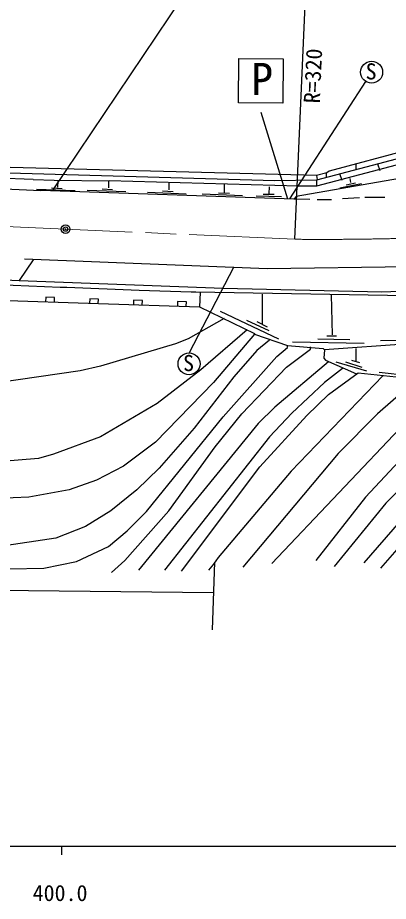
# Model space of a CAD drawing. Units: millimetres, scale not verified. Extents: x 40000 to 680000, y 20000 to 380000.
# Drawn here: x 463026 to 505148, y 198715 to 299199 of the extents above; entities that cross this region are included whole.
import ezdxf
from ezdxf.enums import TextEntityAlignment as Align

# ---------------------------------------------------------------- set-up
doc = ezdxf.new("R2010")
doc.units = ezdxf.units.MM
doc.header["$LTSCALE"] = 1000
doc.header["$PDMODE"] = 32
doc.header["$PDSIZE"] = 500
doc.linetypes.add('CHAIN', pattern=[18.5, 12, -1.5, 3.5, -1.5])
for name, color, linetype, lineweight in [('M-BGD', 7, 'Continuous', 25), ('M-BMK', 2, 'CHAIN', 13), ('M-BMK-SRVR', 3, 'Continuous', 25), ('M-STR-STRC', 7, 'Continuous', 25), ('M-TTL-BAND', 7, 'Continuous', 25)]:
    doc.layers.add(name, color=color, linetype=linetype, lineweight=lineweight)
doc.styles.add('ＭＳ ゴシック', font='')
doc.styles.get('ＭＳ ゴシック').set_extended_font_data('MS Gothic')

msp = doc.modelspace()

# ---------------------------------------------------------------- linework, layer by layer
at = {"layer": 'M-BGD'}
for p, q in [((494519, 274000), (496386, 316081)), ((502563, 291952), (493930, 278590)), ((524325, 287923), (496977, 280727)), ((522631, 288262), (498417, 281743)), ((523647, 287077), (496977, 280049)), ((501465, 282505), (501465, 281912)), ((503920, 282589), (504174, 281827)), ((492236, 280642), (434578, 282335)), ((464804, 280811), (446770, 281489)), ((496977, 281235), (455914, 282335)), ((498163, 281573), (496977, 281235)), ((498078, 281489), (498078, 281065)), ((498417, 281743), (498163, 281573)), ((499602, 281489), (499856, 280727)), ((464804, 280811), (467175, 280727)), ((467175, 280727), (473440, 280642)), ((467576, 280677), (467548, 279898)), ((473341, 280619), (473341, 279857)), ((494945, 280049), (473440, 280642)), ((480213, 280388), (480213, 279626)), ((496977, 280727), (492236, 280642)), ((507307, 281065), (494691, 278864)), ((496977, 281235), (497062, 280811)), ((497062, 280811), (496977, 280727)), ((496977, 280727), (496977, 280049)), ((500376, 280202), (501406, 280436)), ((500899, 280444), (500797, 280912)), ((455491, 280049), (465651, 279541)), ((465172, 279701), (469575, 279532)), ((494402, 278574), (465651, 279541)), ((466874, 279837), (468070, 279791)), ((470910, 279586), (475312, 279417)), ((472612, 279722), (473808, 279676)), ((477783, 279355), (482185, 279186)), ((479484, 279491), (480680, 279445)), ((486479, 280219), (486479, 279287)), ((491611, 279975), (491583, 279222)), ((494945, 280049), (494776, 279965)), ((496977, 280049), (494945, 280049)), ((499635, 279867), (502092, 280343)), ((484001, 279163), (488573, 278993)), ((485834, 279267), (487082, 279244)), ((490144, 278949), (493019, 278851)), ((490938, 279142), (492187, 279118)), ((494691, 278864), (494402, 278574)), ((496215, 278525), (494402, 278574)), ((497076, 278527), (498685, 278527)), ((501888, 278695), (499941, 278610)), ((502481, 278779), (504767, 278779)), ((418407, 271413), (463195, 269297)), ((464804, 271667), (463195, 269297)), ((491389, 270651), (463788, 271752)), ((487570, 270804), (482499, 261084)), ((517297, 270990), (491389, 270651)), ((460063, 268873), (467852, 268535)), ((463195, 269297), (486394, 268450)), ((467852, 268535), (468614, 268535)), ((468614, 268535), (476827, 268196)), ((486394, 268450), (504428, 268027)), ((504428, 268027), (527288, 268873)), ((452527, 267349), (483685, 266333)), ((466210, 267403), (466194, 266904)), ((467210, 267371), (466210, 267403)), ((467193, 266871), (467210, 267371)), ((476827, 268196), (482753, 268027)), ((482753, 268027), (482976, 268010)), ((482976, 268010), (483261, 268027)), ((483261, 268027), (507222, 267603)), ((483769, 267942), (483685, 266333)), ((490797, 267773), (490797, 264386)), ((498671, 267688), (498755, 263116)), ((471208, 267240), (471191, 266741)), ((472207, 267208), (471208, 267240)), ((472191, 266708), (472207, 267208)), ((476205, 267078), (476189, 266578)), ((477204, 267045), (476205, 267078)), ((477188, 266545), (477204, 267045)), ((481202, 266915), (481186, 266415)), ((482202, 266882), (481202, 266915)), ((482185, 266382), (482202, 266882)), ((483685, 266333), (489950, 263285)), ((486055, 265825), (492659, 262693)), ((486479, 264979), (482415, 262693)), ((489019, 264809), (491559, 263624)), ((490204, 264640), (491389, 264047)), ((489103, 263709), (483854, 259137)), ((489950, 263285), (489950, 263201)), ((536940, 264217), (497909, 261423)), ((482415, 262693), (480975, 262100)), ((489950, 263201), (485293, 257697)), ((489950, 263201), (493675, 261931)), ((491643, 262523), (490204, 261338)), ((494268, 262354), (502396, 262185)), ((497147, 262693), (500787, 262608)), ((498163, 263031), (499263, 263031)), ((510947, 262523), (504259, 262439)), ((480975, 262100), (472424, 259560)), ((490204, 261338), (487579, 258375)), ((492490, 260661), (493675, 261677)), ((493591, 259475), (496300, 261507)), ((493675, 261931), (497739, 261592)), ((493675, 261677), (493675, 261931)), ((496300, 261507), (496300, 261761)), ((497739, 261592), (497909, 261423)), ((497909, 261423), (497824, 260491)), ((501465, 261592), (501465, 260068)), ((486394, 253803), (492490, 260661)), ((497824, 260491), (497993, 260237)), ((472424, 259560), (470138, 259052)), ((488511, 254141), (493591, 259475)), ((498332, 260068), (492236, 254903)), ((499941, 259306), (497909, 257697)), ((497993, 260237), (501549, 258713)), ((499179, 260068), (502650, 259052)), ((500279, 260068), (502142, 259475)), ((500957, 260237), (501888, 259983)), ((470138, 259052), (458539, 257359)), ((483854, 259137), (478859, 255327)), ((487579, 258375), (483092, 252533)), ((504513, 258459), (494099, 247622)), ((498332, 256343), (501719, 258798)), ((501719, 258798), (513741, 257528)), ((504089, 258883), (510270, 258205)), ((485293, 257697), (478689, 250924)), ((497909, 257697), (494183, 254226)), ((508323, 258036), (503920, 254141)), ((495877, 253972), (498332, 256343)), ((478859, 255327), (472424, 251517)), ((492236, 254903), (490373, 253041)), ((494183, 254226), (491643, 251517)), ((477673, 243050), (486394, 253803)), ((485463, 250416), (488511, 254141)), ((490543, 248130), (495877, 253972)), ((503920, 254141), (499433, 249654)), ((490373, 253041), (476742, 236361)), ((483092, 252533), (479113, 247961)), ((507137, 253210), (491897, 237123)), ((513487, 252702), (504851, 243981)), ((472424, 251517), (467090, 249569)), ((491643, 251517), (479705, 236361)), ((478689, 250924), (475049, 248215)), ((480213, 243135), (485463, 250416)), ((507984, 250501), (502565, 244659)), ((467090, 249569), (465397, 249061)), ((499433, 249654), (488595, 236700)), ((465397, 249061), (457861, 248469)), ((475049, 248215), (472001, 246606)), ((479113, 247961), (476573, 245505)), ((481653, 236277), (490543, 248130)), ((494099, 247622), (485824, 237821)), ((472001, 246606), (468868, 245505)), ((468868, 245505), (464296, 244659)), ((476573, 245505), (473609, 243135)), ((464296, 244659), (446601, 243981)), ((502565, 244659), (496893, 237462)), ((504851, 243981), (499009, 236785)), ((473609, 243135), (470731, 241357)), ((475218, 237462), (480213, 243135)), ((475472, 240849), (477673, 243050)), ((470731, 241357), (467344, 240002)), ((502396, 237208), (506460, 241865)), ((473355, 239071), (475472, 240849)), ((467344, 240002), (460994, 239071)), ((469715, 237377), (473355, 239071)), ((506121, 238732), (504259, 236615)), ((465989, 236615), (469715, 237377)), ((473694, 236107), (475218, 237462)), ((485824, 237821), (485293, 237039)), ((462095, 236531), (465989, 236615)), ((485293, 237039), (484701, 236361))]:
    msp.add_line(p, q, dxfattribs=at)
for centre in [(503246, 292999), (482499, 259834)]:
    msp.add_circle(centre, 1250, dxfattribs=at)
at = {"layer": 'M-BMK'}
for p, q in [((468471, 275155), (368377, 279594)), ((494519, 274000), (468471, 275155))]:
    msp.add_line(p, q, dxfattribs=at)
msp.add_arc((497645, 633458), 359472, 269.50175, 281.35437, dxfattribs=at)
at = {"layer": 'M-BMK-SRVR'}
msp.add_circle((468471, 275155), 500, dxfattribs=at)
msp.add_point((468471, 275155), dxfattribs=at)
at = {"layer": 'M-STR-STRC'}
for p, q in [((483928, 304792), (466937, 279498)), ((488127, 289506), (488150, 294546)), ((488150, 294546), (493190, 294523)), ((493190, 294523), (493167, 289483)), ((493167, 289483), (488127, 289506)), ((490642, 288451), (493689, 278598)), ((485378, 237293), (485124, 229588)), ((422555, 234499), (485293, 233821))]:
    msp.add_line(p, q, dxfattribs=at)
at = {"layer": 'M-TTL-BAND'}
for p, q in [((40000, 205000), (579000, 205000)), ((468000, 205000), (468000, 204000))]:
    msp.add_line(p, q, dxfattribs=at)

# ---------------------------------------------------------------- texts
at = {"layer": 'M-BGD', "style": 'ＭＳ ゴシック'}
msp.add_text('R=320', height=1833, rotation=87.461, dxfattribs=at).set_placement((497907, 289398), align=Align.BOTTOM_LEFT)
for p in [(502568, 291625), (481821, 258460)]:
    msp.add_text('S', height=1833, dxfattribs=at).set_placement(p, align=Align.BOTTOM_LEFT)
at = {"layer": 'M-STR-STRC', "style": 'ＭＳ ゴシック'}
msp.add_text('P', height=3666, dxfattribs=at).set_placement((489557, 289297), align=Align.BOTTOM_LEFT)
at = {"layer": 'M-TTL-BAND', "style": 'ＭＳ ゴシック'}
msp.add_text('400.0', height=1833, dxfattribs=at).set_placement((467844, 198195), align=Align.BOTTOM_CENTER)

doc.saveas('drawing.dxf')
